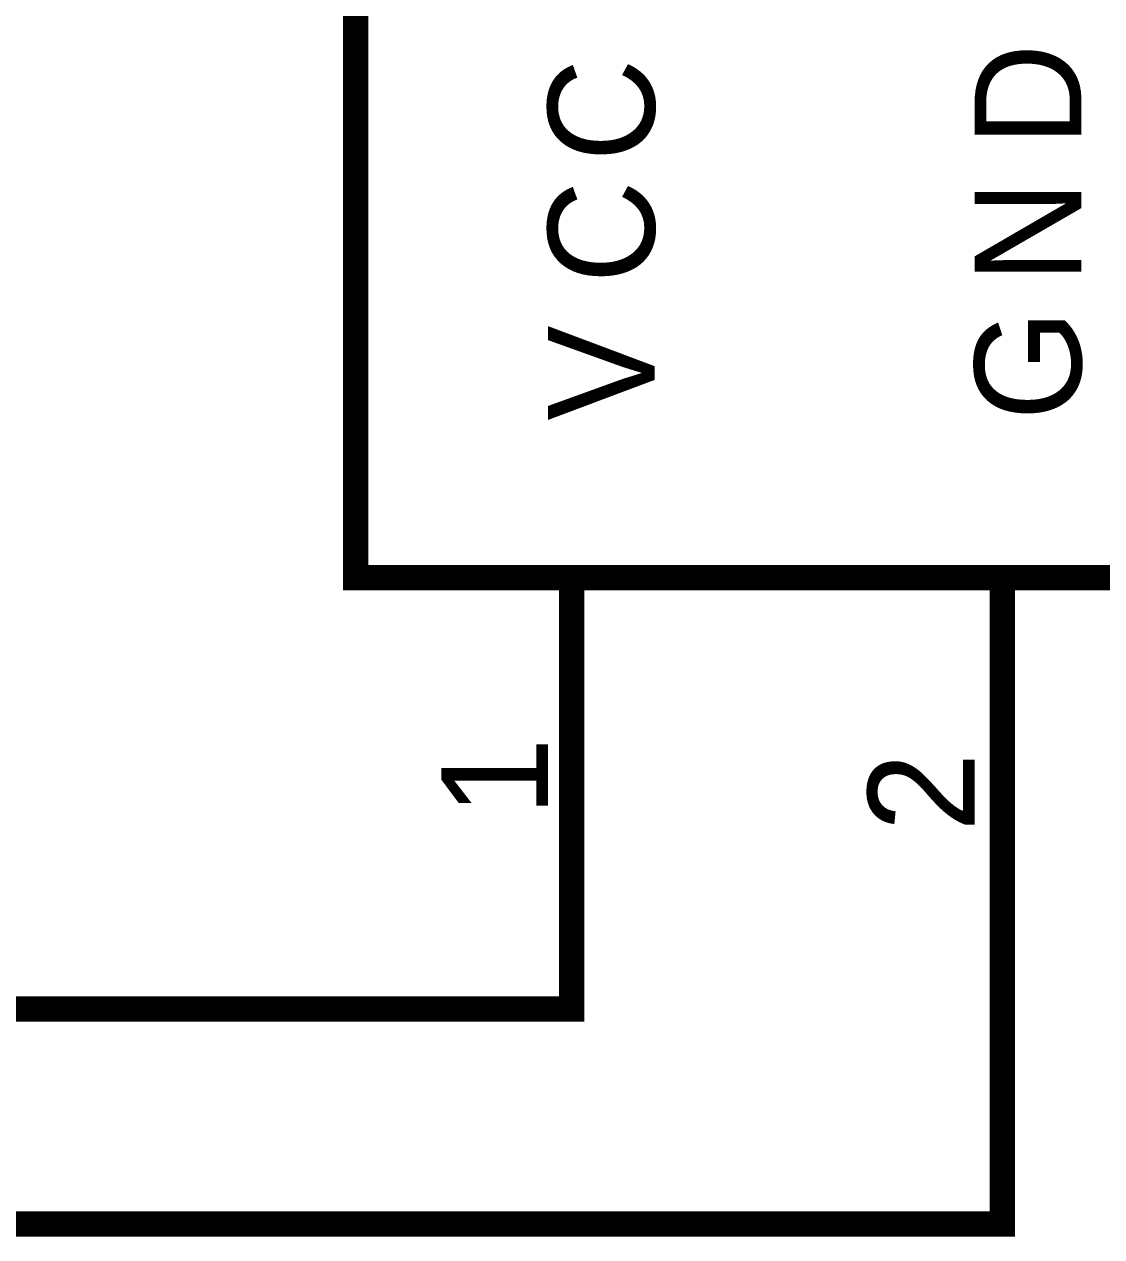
# Model space of a CAD drawing. Header units: inches. Extents: x 0 to 22.3, y 0 to 15.7.
# Drawn here: x 8.746 to 9.246, y 9.494 to 10.057 of the extents above; entities that cross this region are included whole.
import ezdxf

# ---------------------------------------------------------------- set-up
doc = ezdxf.new("R2010")
doc.units = ezdxf.units.IN
doc.header["$MEASUREMENT"] = 0
doc.layers.add('Sheet', color=255, linetype='Continuous')

msp = doc.modelspace()

# ---------------------------------------------------------------- linework, layer by layer
at = {"layer": 'Sheet'}
for points in [[(8.90002, 10.29959, 0.0118, 0.0118, 0), (9.50031, 10.29959, 0.0118, 0.0118, 0), (9.50031, 9.79968, 0.0118, 0.0118, 0), (8.90002, 9.79968, 0.0118, 0.0118, 0), (8.90002, 10.29959, 0.0118, 0.0118, 0)], [(8.90002, 10.29959, 0.0039, 0.0039, 0), (8.90002, 9.79968, 0.0039, 0.0039, 0), (9.50031, 9.79968, 0.0039, 0.0039, 0), (9.50031, 10.29959, 0.0039, 0.0039, 0), (8.90002, 10.29959, 0.0039, 0.0039, 0), (8.90002, 10.29959, 0.0039, 0.0039, 0)]]:
    msp.add_lwpolyline(points, format="xyseb", close=True, dxfattribs=at)
for points in [[(9.00036, 9.79968, 0.0118, 0.0118, 0), (9.00036, 9.69979, 0.0118, 0.0118, 0)], [(9.20016, 9.79968, 0.0118, 0.0118, 0), (9.20016, 9.69979, 0.0118, 0.0118, 0)], [(9.00036, 9.69979, 0.0118, 0.0118, 0), (9.00036, 9.59945, 0.0118, 0.0118, 0), (8.00003, 9.59945, 0.0118, 0.0118, 0)], [(8.20027, 9.49956, 0.0118, 0.0118, 0), (9.20016, 9.49956, 0.0118, 0.0118, 0), (9.20016, 9.69979, 0.0118, 0.0118, 0)]]:
    msp.add_lwpolyline(points, format="xyseb", dxfattribs=at)

# ---------------------------------------------------------------- texts
for s, p in [('D', (9.23685, 9.99991)), ('C', (9.03882, 9.99284)), ('C', (9.03882, 9.93626)), ('N', (9.23685, 9.93626)), ('V', (9.03882, 9.87261)), ('G', (9.23685, 9.87261)), ('1', (8.98931, 9.68874)), ('2', (9.18735, 9.68167))]:
    msp.add_text(s, height=0.0495, rotation=90, dxfattribs=at).set_placement(p)

doc.saveas('drawing.dxf')
